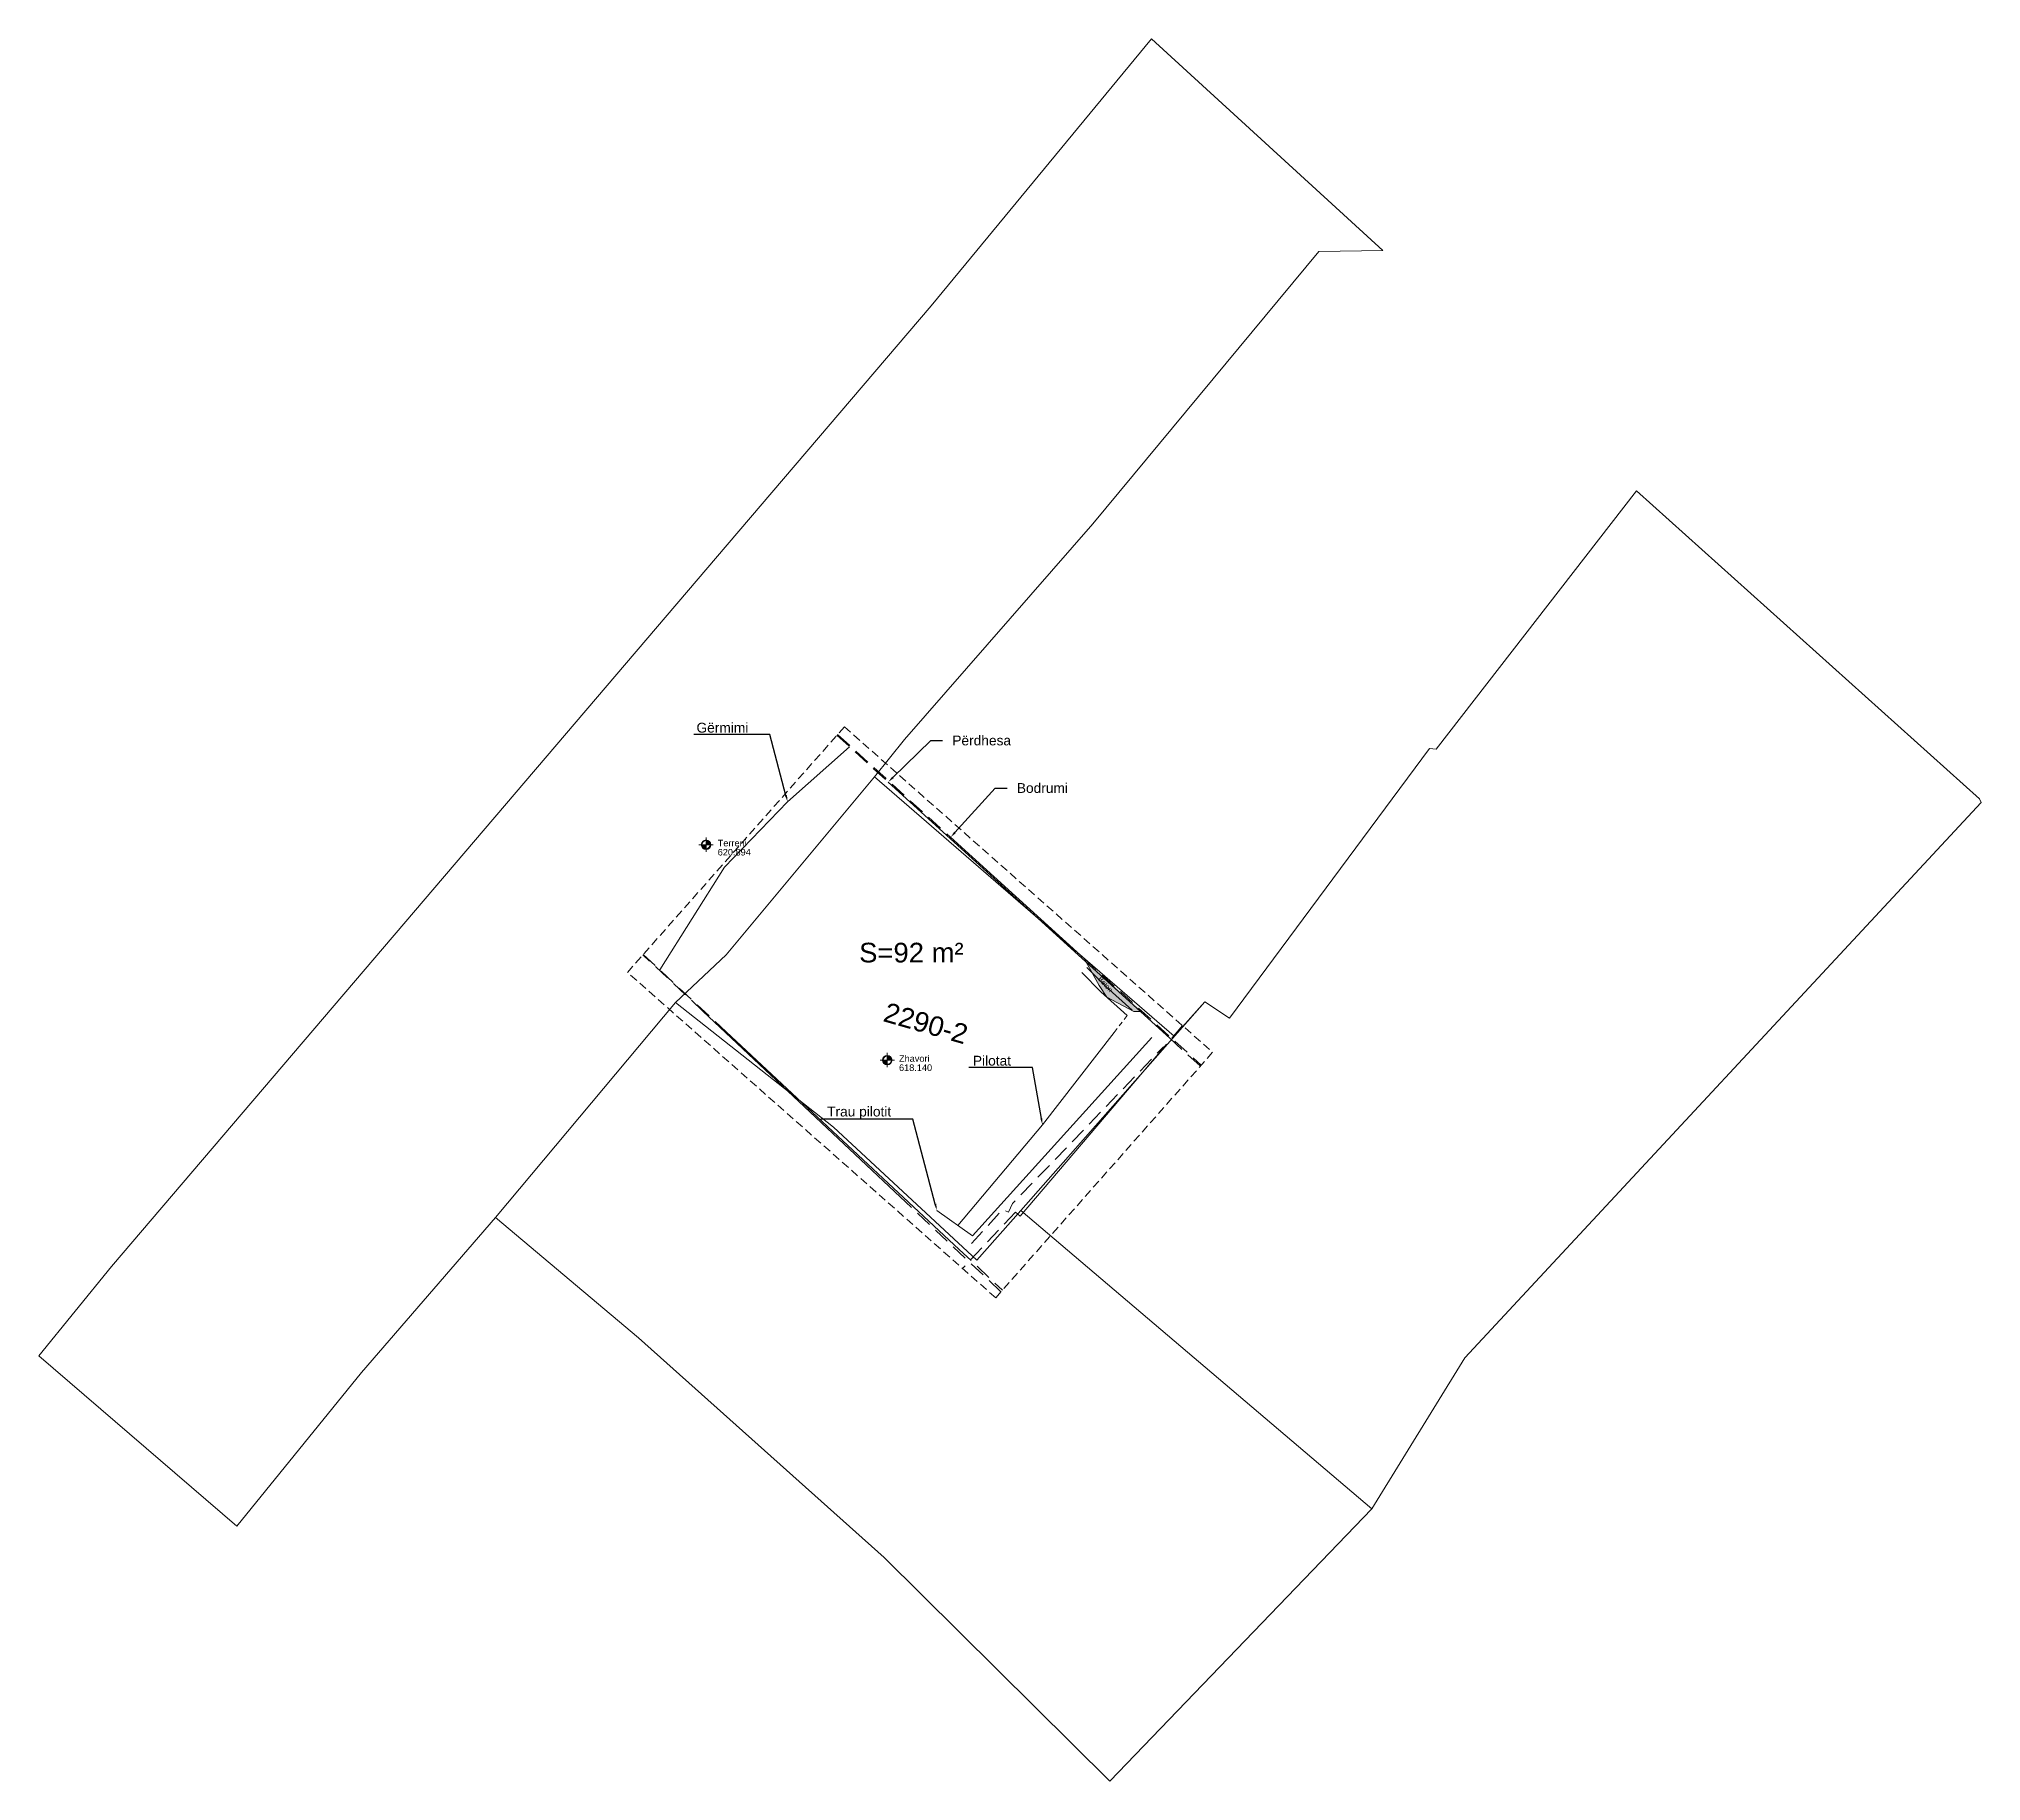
# Model space of a CAD drawing. Header units: metres. Extents: x 7512512.6 to 7512571.9, y 4692061.2 to 4692114.4.
import ezdxf
from ezdxf import colors
from ezdxf.entities.mleader import LeaderData, LeaderLine
from ezdxf.math import Vec2, Vec3

# ---------------------------------------------------------------- set-up
doc = ezdxf.new("R2010")
doc.units = ezdxf.units.M
doc.linetypes.add('DASHED', pattern=[0.75, 0.5, -0.25])
doc.linetypes.add('DASHED2', pattern=[0.375, 0.25, -0.125])
doc.layers.get('0').update_dxf_attribs({"lineweight": 0})
for name, color, linetype, lineweight in [('bodrumi', 170, 'Continuous', 0), ('germimi vija', 64, 'Continuous', 0), ('Nr Parceles Baze', 7, 'Continuous', 0), ('parcela', 7, 'Continuous', 0), ('parcela baze', 7, 'Continuous', 0), ('perdhesa', 1, 'Continuous', 0), ('Pikat', 7, 'Continuous', 0), ('pilotat', 4, 'Continuous', 0), ('trau pilotit', 204, 'Continuous', 0)]:
    doc.layers.add(name, color=color, linetype=linetype, lineweight=lineweight)
doc.styles.get("Standard").update_dxf_attribs({"font": 'arial.ttf'})

msp = doc.modelspace()

# ---------------------------------------------------------------- hatches: boundary and pattern name
at = {"layer": 'Nr Parceles Baze'}
h = msp.add_hatch(color=256, dxfattribs=at)
h.dxf.hatch_style = 1
h.paths.add_polyline_path([(7512532.977, 4692089.896), (7512532.977, 4692089.769), (7512533.104, 4692089.769, 0.414214)])
h.paths.add_polyline_path([(7512532.977, 4692089.769), (7512532.85, 4692089.769, 0.414214), (7512532.977, 4692089.642)])
h = msp.add_hatch(color=256, dxfattribs=at)
h.dxf.hatch_style = 1
h.paths.add_polyline_path([(7512538.511, 4692083.32), (7512538.511, 4692083.193), (7512538.638, 4692083.193, 0.414214)])
h.paths.add_polyline_path([(7512538.511, 4692083.193), (7512538.384, 4692083.193, 0.414214), (7512538.511, 4692083.066)])
at = {"layer": 'perdhesa', "true_color": 0x939598, "transparency": 33554477}
h = msp.add_hatch(color=252, dxfattribs=at)
h.dxf.hatch_style = 1
h.paths.add_polyline_path([(7512544.516, 4692086.293), (7512544.979, 4692085.471), (7512545.215, 4692085.112), (7512546.032, 4692084.682), (7512546.288, 4692084.682)])
h.paths.add_polyline_path([(7512544.909, 4692085.638), (7512545.325, 4692085.172), (7512545.495, 4692085.325), (7512545.08, 4692085.79)], flags=24)

# ---------------------------------------------------------------- linework, layer by layer
at = {"color": 3, "linetype": 'DASHED2'}
msp.add_lwpolyline([(7512537.202, 4692093.366), (7512548.442, 4692083.433), (7512541.82, 4692075.94), (7512530.58, 4692085.873)], close=True, dxfattribs=at)
at = {"layer": 'bodrumi', "linetype": 'DASHED', "flags": 128}
for points, elevation in [([(7512536.993, 4692093.13), (7512540.443, 4692089.995)], 620.409), ([(7512532.894, 4692084.676), (7512531.053, 4692086.408)], 620.175), ([(7512544.516, 4692086.293), (7512548.095, 4692083.04)], 620.409), ([(7512541.981, 4692076.122), (7512538.904, 4692079.019)], 620.175)]:
    msp.add_lwpolyline(points, dxfattribs=dict(at, elevation=elevation))
at = {"layer": 'bodrumi', "flags": 128}
for points, elevation in [([(7512540.443, 4692089.995), (7512544.516, 4692086.293)], 620.409), ([(7512545.215, 4692085.112), (7512544.979, 4692085.471), (7512544.516, 4692086.293)], 619.891), ([(7512538.904, 4692079.019), (7512532.894, 4692084.676)], 620.175), ([(7512545.215, 4692085.112), (7512546.032, 4692084.682), (7512546.288, 4692084.682)], 619.891)]:
    msp.add_lwpolyline(points, dxfattribs=dict(at, elevation=elevation))
at = {"layer": 'germimi vija', "elevation": 621.098, "flags": 128}
msp.add_lwpolyline([(7512531.563, 4692085.949), (7512533.537, 4692089.085), (7512535.468, 4692091.081), (7512537.356, 4692092.76)], dxfattribs=at)
at = {"layer": 'Nr Parceles Baze', "flags": 128}
for points in [[(7512532.977, 4692089.551), (7512532.977, 4692089.987)], [(7512533.195, 4692089.769), (7512532.758, 4692089.769)], [(7512538.511, 4692082.975), (7512538.511, 4692083.411)], [(7512538.729, 4692083.193), (7512538.293, 4692083.193)]]:
    msp.add_lwpolyline(points, dxfattribs=at)
at = {"layer": 'Nr Parceles Baze'}
for centre, radius in [((7512532.977, 4692089.769), 0.144), ((7512532.977, 4692089.769), 0.127), ((7512538.511, 4692083.193), 0.144), ((7512538.511, 4692083.193), 0.127)]:
    msp.add_circle(centre, radius, dxfattribs=at)
at = {"layer": 'parcela', "flags": 128}
for points in [[(7512553.633, 4692107.904), (7512551.683, 4692107.874), (7512544.782, 4692099.565), (7512539.032, 4692092.976), (7512538.122, 4692091.836), (7512533.592, 4692086.406), (7512532.042, 4692084.956), (7512526.552, 4692078.387), (7512522.461, 4692073.657), (7512518.651, 4692068.967), (7512512.611, 4692074.168), (7512514.832, 4692076.897), (7512533.622, 4692098.916), (7512539.853, 4692106.215), (7512546.573, 4692114.364), (7512553.633, 4692107.904)], [(7512571.902, 4692091.054), (7512556.141, 4692074.106), (7512553.301, 4692069.496), (7512542.592, 4692078.606), (7512548.202, 4692084.976), (7512548.952, 4692084.476), (7512555.062, 4692092.705), (7512555.262, 4692092.685), (7512561.382, 4692100.564), (7512571.852, 4692091.164), (7512571.902, 4692091.054)], [(7512553.301, 4692069.496), (7512545.301, 4692061.187), (7512538.411, 4692068.017), (7512530.921, 4692074.717), (7512526.552, 4692078.387), (7512532.042, 4692084.956), (7512536.872, 4692081.146), (7512541.242, 4692077.086), (7512542.592, 4692078.606), (7512553.301, 4692069.496)]]:
    msp.add_lwpolyline(points, dxfattribs=at)
at = {"layer": 'parcela baze', "flags": 128}
msp.add_lwpolyline([(7512548.202, 4692084.976), (7512542.592, 4692078.606), (7512541.242, 4692077.086), (7512536.872, 4692081.146), (7512532.042, 4692084.956), (7512533.592, 4692086.406), (7512538.122, 4692091.836), (7512547.27, 4692083.92), (7512548.202, 4692084.976)], dxfattribs=at)
at = {"layer": 'perdhesa', "linetype": 'DASHED', "flags": 128}
for points, elevation in [([(7512536.974, 4692093.108), (7512538.54, 4692091.682)], 624.09), ([(7512531.061, 4692086.418), (7512533.593, 4692084.053)], 623.06), ([(7512547.521, 4692084.247), (7512546.779, 4692083.376)], 623.741), ([(7512547.133, 4692083.859), (7512548.067, 4692083.009)], 624.09), ([(7512542.421, 4692078.556), (7512540.81, 4692076.832)], 623.557), ([(7512540.701, 4692077.414), (7512542.028, 4692076.175)], 623.06)]:
    msp.add_lwpolyline(points, dxfattribs=dict(at, elevation=elevation))
at = {"layer": 'perdhesa', "flags": 128}
for points, elevation in [([(7512538.54, 4692091.682), (7512547.133, 4692083.859)], 624.09), ([(7512533.593, 4692084.053), (7512540.701, 4692077.414)], 623.06), ([(7512546.779, 4692083.376), (7512542.566, 4692078.432)], 623.741), ([(7512542.421, 4692078.556), (7512542.566, 4692078.432)], 623.557)]:
    msp.add_lwpolyline(points, dxfattribs=dict(at, elevation=elevation))
at = {"layer": 'pilotat', "elevation": 620.096, "flags": 128}
msp.add_lwpolyline([(7512540.665, 4692078.151), (7512543.249, 4692081.215), (7512545.436, 4692084.039)], dxfattribs=at)
at = {"layer": 'pilotat', "linetype": 'DASHED', "ltscale": 0.3, "elevation": 620.096, "flags": 128}
msp.add_lwpolyline([(7512545.436, 4692084.039), (7512545.836, 4692084.556)], dxfattribs=at)
at = {"layer": 'trau pilotit', "flags": 128}
for points, elevation in [([(7512544.446, 4692085.866), (7512545.027, 4692085.281), (7512545.836, 4692084.556)], 621.875), ([(7512544.605, 4692086.024), (7512545.182, 4692085.444), (7512545.986, 4692084.723)], 621.875), ([(7512540.026, 4692078.607), (7512541.115, 4692077.829), (7512546.591, 4692083.88)], 621.792)]:
    msp.add_lwpolyline(points, dxfattribs=dict(at, elevation=elevation))
at = {"layer": 'trau pilotit', "linetype": 'DASHED', "elevation": 622.189, "flags": 128}
msp.add_lwpolyline([(7512541.085, 4692077.595), (7512542.021, 4692078.628), (7512542.208, 4692078.556), (7512542.336, 4692078.814), (7512546.942, 4692083.599)], dxfattribs=at)

# ---------------------------------------------------------------- texts
at = {"layer": 'Nr Parceles Baze'}
for s, p in [('Terreni', (7512533.335, 4692089.718)), ('620.894', (7512533.334, 4692089.439)), ('Zhavori', (7512538.869, 4692083.142)), ('618.140', (7512538.869, 4692082.863))]:
    msp.add_text(s, height=0.2, dxfattribs=at).set_placement(p)
for s, height, rotation, p in [('Beton', 0.15, 311.72388, (7512544.931, 4692085.662)), ('2290-2', 0.6, 344.03898, (7512538.352, 4692084.39))]:
    msp.add_text(s, height=height, rotation=rotation, dxfattribs=at).set_placement(p)
at = {"layer": 'Pikat', "insert": (7512537.651, 4692086.167), "char_height": 0.6, "attachment_point": 7}
msp.add_mtext('S=92 m²', dxfattribs=at)

# ---------------------------------------------------------------- leaders
at = {"layer": 'bodrumi'}
ml = msp.add_multileader_mtext('Standard', dxfattribs=at)
ml.set_content('Bodrumi', color=256)
ml.set_leader_properties()
ml.build(insert=Vec2(0, 0))
ml.multileader.update_dxf_attribs({"text_right_attachment_type": 6, "dogleg_length": 0.36, "arrow_head_size": 0.2})
ctx = ml.context
ctx.base_point, ctx.char_height, ctx.arrow_head_size, ctx.landing_gap_size, ctx.plane_origin = Vec3(7512542.165, 4692091.497, 620.409), 0.3, 0.2, 0.3, Vec3(7512540.443, 4692089.995, 620.409)
ctx.right_attachment = 6
notes = []
notes.append((ctx, [(0, (1, 1, 0), (7512541.805, 4692091.497, 620.409), (1, 0), 0.36, [(0, [(7512540.443, 4692089.995, 620.409)], 0, [])])]))
ctx.mtext.insert, ctx.mtext.flow_direction = Vec3(7512542.465, 4692091.649, 620.409), 5
at = {"layer": 'germimi vija'}
ml = msp.add_multileader_mtext('Standard', dxfattribs=at)
ml.set_content('Gërmimi', color=256)
ml.set_leader_properties()
ml.build(insert=Vec2(0, 0))
ml.multileader.update_dxf_attribs({"text_right_attachment_type": 6, "dogleg_length": 0.36, "arrow_head_size": 0.2})
ctx = ml.context
ctx.base_point, ctx.char_height, ctx.arrow_head_size, ctx.landing_gap_size, ctx.plane_origin = Vec3(7512532.437, 4692093.337, 621.098), 0.3, 0.2, 0.3, Vec3(7512535.468, 4692091.081, 621.098)
ctx.right_attachment, ctx.text_align_type = 6, 2
notes.append((ctx, [(0, (1, 1, 0), (7512534.929, 4692093.13, 621.098), (-1, 0), 0.36, [(0, [(7512535.468, 4692091.081, 621.098)], 0, [])])]))
ctx.mtext.insert, ctx.mtext.alignment, ctx.mtext.flow_direction = Vec3(7512534.269, 4692093.49, 621.098), 3, 5
at = {"layer": 'perdhesa'}
ml = msp.add_multileader_mtext('Standard', dxfattribs=at)
ml.set_content('Përdhesa', color=256)
ml.set_leader_properties()
ml.build(insert=Vec2(0, 0))
ml.multileader.update_dxf_attribs({"text_right_attachment_type": 6, "dogleg_length": 0.36, "arrow_head_size": 0.2})
ctx = ml.context
ctx.base_point, ctx.char_height, ctx.arrow_head_size, ctx.landing_gap_size, ctx.plane_origin = Vec3(7512540.195, 4692092.947, 624.09), 0.3, 0.2, 0.3, Vec3(7512538.54, 4692091.682, 624.09)
ctx.right_attachment = 6
notes.append((ctx, [(0, (1, 1, 0), (7512539.835, 4692092.947, 624.09), (1, 0), 0.36, [(0, [(7512538.54, 4692091.682, 624.09)], 0, [])])]))
ctx.mtext.insert, ctx.mtext.flow_direction = Vec3(7512540.495, 4692093.1, 624.09), 5
at = {"layer": 'pilotat'}
ml = msp.add_multileader_mtext('Standard', dxfattribs=at)
ml.set_content('Pilotat', color=256)
ml.set_leader_properties()
ml.build(insert=Vec2(0, 0))
ml.multileader.update_dxf_attribs({"text_right_attachment_type": 6, "dogleg_length": 0.36, "arrow_head_size": 0.2})
ctx = ml.context
ctx.base_point, ctx.char_height, ctx.arrow_head_size, ctx.landing_gap_size, ctx.plane_origin = Vec3(7512540.858, 4692083.174, 620.096), 0.3, 0.2, 0.3, Vec3(7512543.249, 4692081.215, 620.096)
ctx.right_attachment, ctx.text_align_type = 6, 2
notes.append((ctx, [(0, (1, 1, 0), (7512542.948, 4692082.966, 620.096), (-1, 0), 0.36, [(0, [(7512543.249, 4692081.215, 620.096)], 0, [])])]))
ctx.mtext.insert, ctx.mtext.alignment, ctx.mtext.flow_direction = Vec3(7512542.288, 4692083.326, 620.096), 3, 5
at = {"layer": 'trau pilotit'}
ml = msp.add_multileader_mtext('Standard', dxfattribs=at)
ml.set_content('Trau pilotit', color=256)
ml.set_leader_properties()
ml.build(insert=Vec2(0, 0))
ml.multileader.update_dxf_attribs({"text_right_attachment_type": 6, "dogleg_length": 0.36, "arrow_head_size": 0.2})
ctx = ml.context
ctx.base_point, ctx.char_height, ctx.arrow_head_size, ctx.landing_gap_size, ctx.plane_origin = Vec3(7512536.387, 4692081.582, 621.792), 0.3, 0.2, 0.3, Vec3(7512540.026, 4692078.607, 621.792)
ctx.right_attachment, ctx.text_align_type = 6, 2
notes.append((ctx, [(1, (1, 1, 0), (7512539.29, 4692081.391, 621.792), (-1, 0), 0.36, [(0, [(7512540.026, 4692078.607, 621.792)], 0, [])])]))
ctx.mtext.insert, ctx.mtext.alignment, ctx.mtext.flow_direction = Vec3(7512538.63, 4692081.774, 621.792), 3, 5
for ctx, leaders in notes:
    for number, flags, end, landing, length, lines in leaders:
        leader = LeaderData()
        leader.index, (leader.has_last_leader_line, leader.has_dogleg_vector, leader.attachment_direction) = number, flags
        leader.last_leader_point, leader.dogleg_vector, leader.dogleg_length = Vec3(end), Vec3(landing), length
        for number, points, colour, breaks in lines:
            line = LeaderLine()
            line.index, line.vertices, line.color, line.breaks = number, Vec3.list(points), colors.encode_raw_color(colour), breaks
            leader.lines.append(line)
        ctx.leaders.append(leader)

doc.saveas('drawing.dxf')
